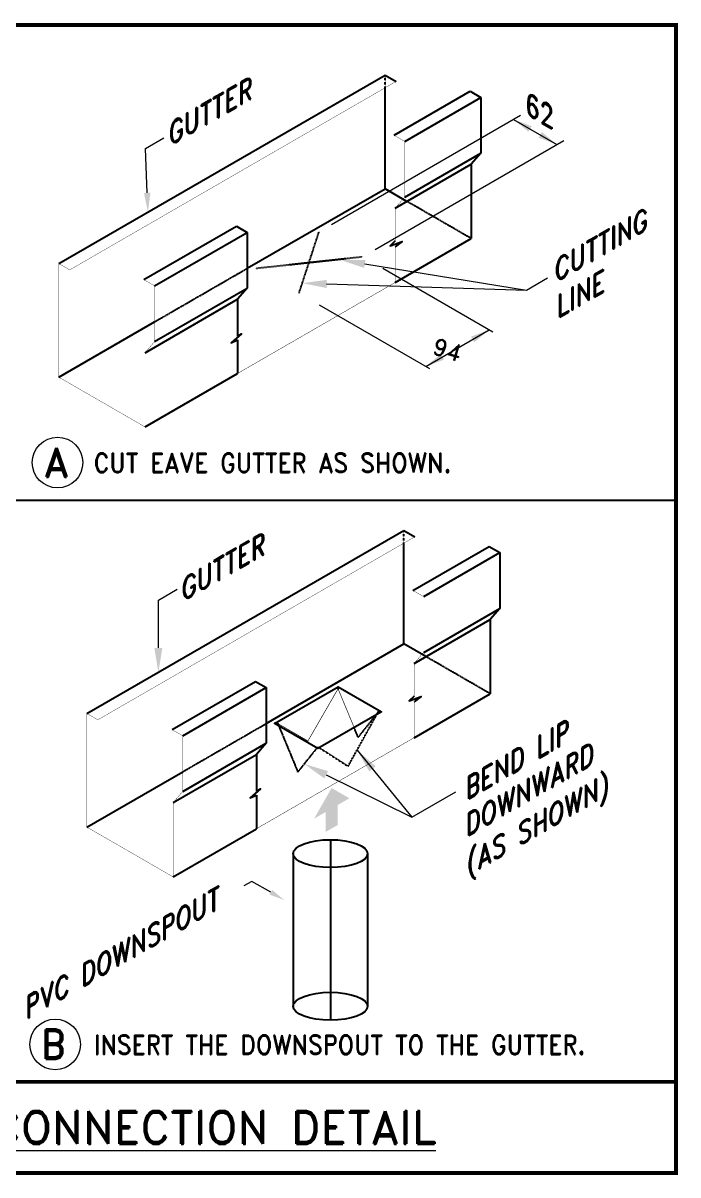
# Model space of a CAD drawing. Header units: millimetres. Extents: x 0 to 2669304, y -3314102 to 0.
# Drawn here: x 2523117 to 2539655, y -3187943 to -3158861 of the extents above; entities that cross this region are included whole.
import ezdxf

# ---------------------------------------------------------------- set-up
doc = ezdxf.new("R2010")
doc.units = ezdxf.units.MM
doc.header["$LTSCALE"] = 0.4
doc.header["$MEASUREMENT"] = 0
doc.linetypes.add('HIDDEN', pattern=[0.375, 0.25, -0.125])
doc.linetypes.add('HIDDEN3', pattern=[0.125, 0.0625, -0.0625])
doc.layers.add('Dimensions', color=5, linetype='Continuous', lineweight=0)
doc.layers.add('TEXT', color=7, linetype='Continuous', lineweight=13)
for name, color, linetype in [('M-Purlin', 213, 'Continuous'), ('SECONDARY', 6, 'Continuous'), ('TRIMS', 144, 'Continuous')]:
    doc.layers.add(name, color=color, linetype=linetype)
doc.styles.add('ROMAND', font='romand.shx')

msp = doc.modelspace()

# ---------------------------------------------------------------- hatches: boundary and pattern name
at = {"layer": 'SECONDARY'}
msp.add_hatch(color=256, dxfattribs=at).paths.add_polyline_path([(2530760.8881, -3179282.4275), (2530760.8881, -3178778.2206), (2530466.341, -3178948.2775), (2530909.0423, -3178173.8933), (2531358.3279, -3178433.2885), (2531063.7808, -3178603.3454), (2531063.7808, -3179107.5523)])

# ---------------------------------------------------------------- linework, layer by layer
at = {"linetype": 'Continuous'}
for p, q in [((2530878.6878, -3179478.3037), (2530878.6878, -3183332.3767)), ((2529939.8954, -3179830.0422), (2529939.8954, -3183684.1153)), ((2531817.4801, -3179830.0422), (2531817.4801, -3183684.1153)), ((2530878.6878, -3180181.7808), (2530878.6878, -3184035.8538))]:
    msp.add_line(p, q, dxfattribs=at)
for centre in [(2530878.6878, -3179830.0422), (2530878.6878, -3183684.1153)]:
    msp.add_ellipse(centre, major_axis=(938.7924, 0), ratio=0.3746712828, dxfattribs=at)
at = {"layer": 'Dimensions'}
for p, q in [((2530910.1908, -3163943.7587), (2535678.6242, -3161190.7023)), ((2535501.0728, -3161293.2117), (2536596.9747, -3161925.9309)), ((2526207.5123, -3162028.1334), (2526669.8418, -3161761.2073)), ((2526252.2709, -3163149.1255), (2526207.5123, -3162028.1334)), ((2532006.0927, -3164576.4779), (2536774.5262, -3161823.4216)), ((2531746.5505, -3164942.1597), (2535828.0654, -3165601.6766)), ((2532199.2957, -3165053.7844), (2534980.3577, -3166659.4313)), ((2535828.0654, -3165601.6766), (2536362.4839, -3165293.13)), ((2530783.0703, -3165447.8568), (2535828.0654, -3165601.6766)), ((2530596.0318, -3165979.4292), (2533377.0938, -3167585.0761)), ((2533284.8849, -3167531.8393), (2534888.1488, -3166606.1945)), ((2526533.9012, -3173434.0634), (2527013.2479, -3173157.3125)), ((2526533.9012, -3174636.0533), (2526533.9012, -3173434.0634)), ((2531552.3712, -3177216.2415), (2532934.3343, -3178912.2786)), ((2530769.8808, -3177839.4163), (2532934.3343, -3178912.2786)), ((2532934.3343, -3178912.2786), (2534041.7015, -3178272.9399)), ((2528896.1114, -3180530.9143), (2528695.8721, -3180646.5225)), ((2529375.6922, -3180807.8004), (2528896.1114, -3180530.9143))]:
    msp.add_line(p, q, dxfattribs=at)
for points in [[(2535879.7847, -3161604.9796), (2535960.4277, -3161465.3018), (2535501.0728, -3161293.2117)], [(2536218.2628, -3161614.163), (2536137.6198, -3161753.8408), (2536596.9747, -3161925.9309)], [(2526332.8497, -3163145.9081), (2526171.6921, -3163152.3428), (2526271.5748, -3163632.5983)], [(2531730.2248, -3165043.1934), (2531762.8761, -3164841.1261), (2531140.3487, -3164844.2058)], [(2530779.9514, -3165550.1534), (2530786.1893, -3165345.5603), (2530169.2908, -3165429.143)], [(2534428.7939, -3166778.2846), (2534509.4369, -3166917.9624), (2534888.1488, -3166606.1945)], [(2533663.5968, -3167220.0713), (2533744.2398, -3167359.7492), (2533284.8849, -3167531.8393)], [(2526636.2454, -3174636.0533), (2526431.5571, -3174636.0533), (2526533.9012, -3175250.1181)], [(2531860.9199, -3177756.9332), (2532019.601, -3177627.6368), (2531552.3712, -3177216.2415)], [(2530724.4288, -3177931.1138), (2530815.3328, -3177747.7188), (2530219.6957, -3177566.7041)], [(2529408.4423, -3180751.0756), (2529342.9421, -3180864.5253), (2529716.0414, -3181004.3011)]]:
    msp.add_solid(points, dxfattribs=at)
at = {"layer": 'M-Purlin', "linetype": 'Continuous'}
for p, q in [((2539605.6915, -3158979.5828), (2539605.6915, -3185592.6675)), ((2522931.5932, -3170903.5929), (2539605.6915, -3170903.5929))]:
    msp.add_line(p, q, dxfattribs=at)
at = {"layer": 'M-Purlin', "linetype": 'Continuous', "const_width": 98.2504}
msp.add_lwpolyline([(2461913.4555, -3187894.1192), (2539605.6915, -3187894.1192), (2539605.6915, -3158910.2629), (2461913.4555, -3158910.2629)], close=True, dxfattribs=at)
msp.add_lwpolyline([(2461913.4555, -3185592.6675), (2539605.6915, -3185592.6675)], dxfattribs=at)
at = {"layer": 'TEXT'}
for centre in [(2523988.2487, -3169957.658), (2523928.6303, -3184646.7325)]:
    msp.add_circle(centre, 638.6273, dxfattribs=at)
at = {"layer": 'TRIMS'}
for p, q in [((2524019.888, -3164932.6103), (2532258.1983, -3160176.2196)), ((2532258.1983, -3160176.2196), (2532535.6789, -3160336.4231)), ((2532484.7681, -3161694.3347), (2534408.6495, -3160583.5812)), ((2534408.6495, -3160583.5812), (2534678.7947, -3160739.5496)), ((2532754.9133, -3161850.303), (2534678.7947, -3160739.5496)), ((2534678.7947, -3160739.5496), (2534678.7947, -3162145.5924)), ((2532754.9133, -3163256.3459), (2534678.7947, -3162145.5924)), ((2534678.7947, -3162145.5924), (2534435.2609, -3162426.801)), ((2532511.3795, -3163537.5544), (2534435.2609, -3162426.801)), ((2534435.2609, -3162426.801), (2534435.2609, -3164301.5247)), ((2528778.3299, -3165053.7001), (2532258.1983, -3163044.5971)), ((2526170.3392, -3165339.9719), (2528508.1847, -3163990.2162)), ((2528508.1847, -3163990.2162), (2528778.3299, -3164146.1845)), ((2526440.4843, -3165495.9403), (2528778.3299, -3164146.1845)), ((2528778.3299, -3164146.1845), (2528778.3299, -3165552.2273)), ((2532511.3795, -3165412.2781), (2534435.2609, -3164301.5247)), ((2526440.4843, -3166901.9831), (2528778.3299, -3165552.2273)), ((2528778.3299, -3165552.2273), (2528534.7961, -3165833.4359)), ((2526196.9506, -3167183.1917), (2528534.7961, -3165833.4359)), ((2524019.888, -3167800.9877), (2526440.4843, -3166403.4558)), ((2526196.9506, -3169057.9154), (2528534.7961, -3167708.1596)), ((2524728.9339, -3176292.2165), (2532736.826, -3171668.8578)), ((2532736.826, -3171668.8578), (2533014.3066, -3171829.0612)), ((2532963.3958, -3173186.9728), (2534887.2772, -3172076.2194)), ((2533233.541, -3173342.9412), (2535157.4224, -3172232.1878)), ((2534887.2772, -3172076.2194), (2535157.4224, -3172232.1878)), ((2535157.4224, -3172232.1878), (2535157.4224, -3173638.2306)), ((2533233.541, -3174748.984), (2535157.4224, -3173638.2306)), ((2535157.4224, -3173638.2306), (2534913.8886, -3173919.4391)), ((2532990.0072, -3175030.1925), (2534913.8886, -3173919.4391)), ((2534913.8886, -3173919.4391), (2534913.8886, -3175794.1629)), ((2529256.9576, -3176546.3382), (2532736.826, -3174537.2352)), ((2526879.385, -3176699.5781), (2528986.8124, -3175482.8543)), ((2527149.5302, -3176855.5465), (2529256.9576, -3175638.8227)), ((2528986.8124, -3175482.8543), (2529256.9576, -3175638.8227)), ((2529256.9576, -3175638.8227), (2529256.9576, -3177044.8655)), ((2532990.0072, -3176904.9163), (2534913.8886, -3175794.1629)), ((2527149.5302, -3178261.5893), (2529256.9576, -3177044.8655)), ((2529256.9576, -3177044.8655), (2529013.4238, -3177326.074)), ((2526905.9964, -3178542.7978), (2529013.4238, -3177326.074)), ((2524728.9339, -3179160.5939), (2527149.5302, -3177763.062)), ((2526905.9964, -3180417.5216), (2529013.4238, -3179200.7978))]:
    msp.add_line(p, q, dxfattribs=at)
at = {"layer": 'TRIMS', "linetype": 'HIDDEN3'}
for p, q in [((2532258.1983, -3160496.6265), (2532258.1983, -3160176.2196)), ((2532736.826, -3171989.2647), (2532736.826, -3171668.8578))]:
    msp.add_line(p, q, dxfattribs=at)
at = {"layer": 'TRIMS', "linetype": 'HIDDEN'}
for p, q in [((2534435.2609, -3164301.5247), (2532811.7025, -3163364.1628)), ((2526440.4843, -3166403.4558), (2528778.3299, -3165053.7001)), ((2534913.8886, -3175794.1629), (2533290.3302, -3174856.801)), ((2531325.5499, -3177624.6948), (2532086.5929, -3176254.2302)), ((2532086.5929, -3176254.2302), (2531579.2309, -3176892.3809)), ((2527149.5302, -3177763.062), (2529256.9576, -3176546.3382)), ((2529549.7829, -3176547.1558), (2530057.1449, -3177771.1576)), ((2531579.2309, -3176892.3809), (2531478.7302, -3176649.9248)), ((2530057.1449, -3177771.1576), (2530564.5069, -3177133.007)), ((2530564.5069, -3177133.007), (2531325.5499, -3177624.6948))]:
    msp.add_line(p, q, dxfattribs=at)
at = {"layer": 'TRIMS'}
for points, const_width in [([(2532535.6789, -3160336.4231), (2524297.3686, -3165092.8138)], 8.1178), ([(2532484.7681, -3161694.3347), (2532754.9133, -3161850.303), (2532754.9133, -3163256.3459), (2532511.3795, -3163537.5544), (2532511.3795, -3164362.7963)], 8.1178), ([(2532511.3795, -3164508.13), (2532511.3795, -3165412.2781)], 8.1178), ([(2526170.3392, -3165339.9719), (2526440.4843, -3165495.9403), (2526440.4843, -3166901.9831), (2526196.9506, -3167183.1917), (2526196.9506, -3169057.9154), (2524019.888, -3167800.9877), (2524019.888, -3164932.6103), (2524297.3686, -3165092.8138)], 8.1178), ([(2528534.7961, -3167708.1596), (2532511.3795, -3165412.2781)], 10.1472), ([(2533014.3066, -3171829.0612), (2525006.4144, -3176452.4199)], 8.1178), ([(2532963.3958, -3173186.9728), (2533233.541, -3173342.9412), (2533233.541, -3174748.984), (2532990.0072, -3175030.1925), (2532990.0072, -3175855.4345)], 8.1178), ([(2531071.8689, -3175668.3791), (2530310.8259, -3176986.5442), (2529548.0708, -3176544.0335)], 15.8551), ([(2531478.7302, -3176649.9248), (2531071.8689, -3175668.3791)], 15.8551), ([(2532990.0072, -3176000.7682), (2532990.0072, -3176904.9163)], 8.1178), ([(2526879.385, -3176699.5781), (2527149.5302, -3176855.5465), (2527149.5302, -3178261.5893), (2526905.9964, -3178542.7978), (2526905.9964, -3180417.5216), (2524728.9339, -3179160.5939), (2524728.9339, -3176292.2165), (2525006.4144, -3176452.4199)], 8.1178), ([(2529013.4238, -3179200.7978), (2532990.0072, -3176904.9163)], 10.1472)]:
    msp.add_lwpolyline(points, dxfattribs=dict(at, const_width=const_width))
for points in [[(2532811.7025, -3163364.1628), (2532258.1983, -3163044.5971), (2532258.1983, -3160496.6265)], [(2532511.3795, -3164362.7963), (2532389.7949, -3164483.9077), (2532690.6804, -3164374.9075), (2532511.3795, -3164508.13)], [(2528534.7961, -3165833.4359), (2528534.7961, -3166762.7149)], [(2528534.7961, -3166762.7149), (2528637.2879, -3166703.5413), (2528371.5746, -3166931.6335), (2528534.7961, -3166858.9666)], [(2528534.7961, -3166858.9666), (2528534.7961, -3167708.1596)], [(2533290.3302, -3174856.801), (2532736.826, -3174537.2352), (2532736.826, -3171989.2647)], [(2530290.723, -3177019.4614), (2529468.7966, -3176544.922), (2531072.0605, -3175619.2771), (2532167.9624, -3176251.9964), (2530564.6985, -3177177.6412), (2529529.68, -3176580.073)], [(2532990.0072, -3175855.4345), (2532868.4226, -3175976.5459), (2533169.3081, -3175867.5456), (2532990.0072, -3176000.7682)], [(2529013.4238, -3177326.074), (2529013.4238, -3178255.353)], [(2529013.4238, -3178255.353), (2529115.9156, -3178196.1794), (2528850.2023, -3178424.2716), (2529013.4238, -3178351.6047)], [(2529013.4238, -3178351.6047), (2529013.4238, -3179200.7978)]]:
    msp.add_lwpolyline(points, dxfattribs=at)
at = {"layer": 'TRIMS', "linetype": 'HIDDEN'}
for points in [[(2530086.0708, -3165685.0031), (2530592.8237, -3164126.9906)], [(2528990.1689, -3165052.2838), (2531689.3347, -3164759.3582)]]:
    msp.add_lwpolyline(points, dxfattribs=at)
at = {"layer": 'TRIMS'}
for points in [[(2531072.0605, -3175619.2771, 0.270041156), (2531071.4514, -3175619.6288, 0.0380783878)], [(2531071.8689, -3175668.3791, 0.3389693161), (2531072.5454, -3175667.8651, 0.0380783878), (2531073.8371, -3175661.1958, 0.0162612228), (2531074.4339, -3175653.9941, 0.0115654742), (2531074.7085, -3175643.8388, 0.0115654742), (2531074.5132, -3175633.6816, 0.0162612228), (2531073.9726, -3175626.4755, 0.0380783878), (2531072.7329, -3175619.7964, 0.3389693161), (2531072.0605, -3175619.2771, 0.3389693161)], [(2532163.25, -3176249.2757, 0.0345828945), (2532155.9222, -3176247.811, 0.0226807846), (2532143.9271, -3176246.8157, 0.0162216011), (2532127.1024, -3176246.7317, 0.0162216011), (2532110.3077, -3176247.7386, 0.0226807846), (2532098.3853, -3176249.3906, 0.0516479197), (2532087.6949, -3176252.537, 0.3117483418), (2532086.5929, -3176254.2302, 0.3117483418)], [(2529549.7829, -3176547.1558, 0.256173713), (2529548.0708, -3176544.0335, 0.0775124774), (2529537.8947, -3176539.5748, 0.0373336364), (2529525.8882, -3176537.3452, 0.0272509975), (2529509.1939, -3176536.4346, 0.0272509975), (2529492.4997, -3176537.3452, 0.0373336364), (2529480.4932, -3176539.5748, 0.0540112176), (2529473.2425, -3176542.3551, 0.0097588216)]]:
    msp.add_lwpolyline(points, format="xyb", dxfattribs=at)

# ---------------------------------------------------------------- texts
at = {"layer": 'TEXT', "style": 'ROMAND'}
for s, height, rotation, oblique, p in [('GUTTER', 491.2518, 30, 30, (2526799.5568, -3161970.3658)), ('62', 491.2518, 330, 330, (2535796.5523, -3161143.3624)), ('CUTTING', 491.2518, 30, 30, (2536544.8208, -3165418.481)), ('LINE', 491.2518, 30, 30, (2536601.7127, -3166328.0976)), ('GUTTER', 491.2518, 30, 30, (2527125.0092, -3173475.7708)), ('BEND LIP', 491.2518, 30, 30, (2534299.433, -3178491.64)), ('DOWNWARD', 491.2518, 30, 30, (2534299.433, -3179418.2858)), ('(AS SHOWN)', 491.2518, 30, 30, (2534339.9316, -3180388.9697)), ('PVC DOWNSPOUT', 491.251803, 30, 30, (2523180.446, -3184026.7962))]:
    msp.add_text(s, height=height, rotation=rotation, dxfattribs=dict(at, oblique=oblique)).set_placement(p)
msp.add_text('94', height=418.06176, rotation=343.36570342, dxfattribs=at).set_placement((2533428.8903, -3167206.4155))
for s, height, p in [('A', 736.8777, (2523645.2116, -3170320.1157)), ('B', 736.8777, (2523569.657, -3185009.1903)), ('%%uGUTTER & DOWNSPOUT CONNECTION DETAIL', 828.435001, (2508793.2022, -3187157.5922))]:
    msp.add_text(s, height=height, dxfattribs=at).set_placement(p)
at = {"layer": 'TEXT', "style": 'ROMAND', "width": 0.9}
for s, p in [('CUT EAVE GUTTER AS SHOWN.', (2524901.2787, -3170210.239)), ('INSERT THE DOWNSPOUT TO THE GUTTER.', (2524901.2787, -3184899.3136))]:
    msp.add_text(s, height=487.088652, dxfattribs=at).set_placement(p)

doc.saveas('drawing.dxf')
